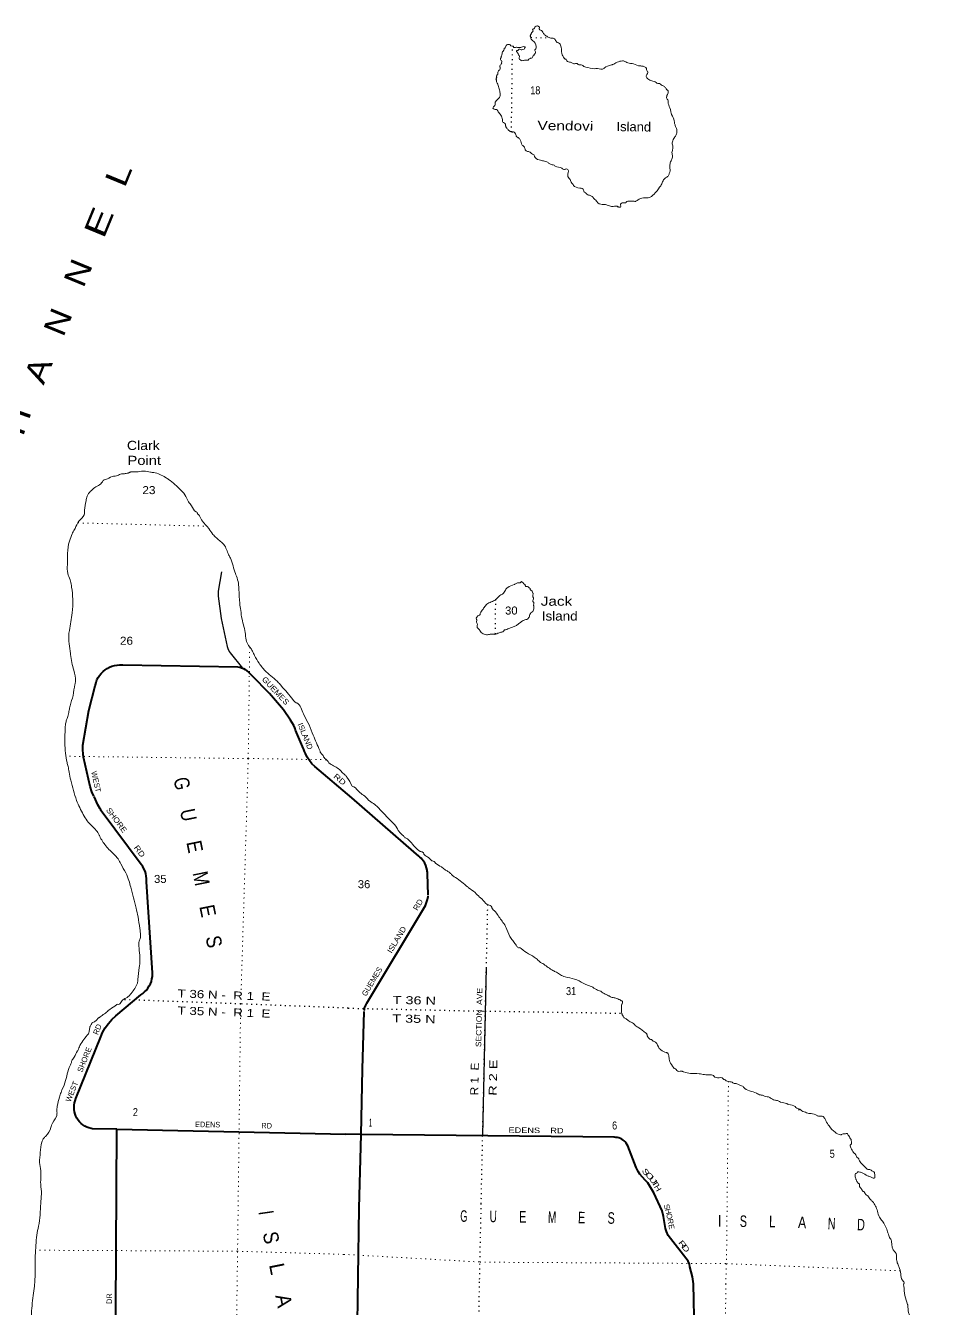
# Model space of a CAD drawing. Header units: feet. Extents: x -489137 to -242534, y 368785 to 558127.
# Drawn here: x -404109 to -384260, y 385596 to 413667 of the extents above; entities that cross this region are included whole.
import ezdxf
from ezdxf.enums import TextEntityAlignment as Align

# ---------------------------------------------------------------- set-up
doc = ezdxf.new("R2010")
doc.units = ezdxf.units.FT
doc.header["$LTSCALE"] = 70
doc.linetypes.add('DOTTED', pattern=[1.5, 0.3, -1.2])
for name, color, linetype, lineweight in [('26', 7, 'Continuous', 40), ('27', 7, 'Continuous', 13), ('29', 7, 'Continuous', 25), ('39', 7, 'Continuous', 13), ('6', 7, 'DOTTED', 25), ('7', 7, 'DOTTED', 13)]:
    doc.layers.add(name, color=color, linetype=linetype, lineweight=lineweight)
for name, color, linetype in [('30', 7, 'Continuous'), ('41', 7, 'Continuous'), ('42', 7, 'Continuous')]:
    doc.layers.add(name, color=color, linetype=linetype)

msp = doc.modelspace()

# ---------------------------------------------------------------- linework, layer by layer
at = {"layer": '26'}
for p, q in [((-396779.82, 389422.44), (-397104.88, 389429.71)), ((-391233.46, 389361.76), (-396775.42, 389421.36))]:
    msp.add_line(p, q, dxfattribs=at)
for points in [[(-402617.91, 396816.04), (-402661.94, 396914.3), (-402701.72, 397032.83), (-402844.93, 397670.44), (-402847.78, 397683.14), (-402852.86, 397720.44), (-402855.14, 397737.24), (-402861.14, 397835.71), (-402856.82, 397934.25), (-402729.72, 398690.56), (-402587.25, 399230.67), (-402583.67, 399250.3), (-402569.44, 399305.75), (-402549.5, 399359.4), (-402524.06, 399410.67), (-402493.4, 399459), (-402457.85, 399503.86), (-402417.81, 399544.76), (-402373.72, 399581.26), (-402326.05, 399612.94), (-402275.33, 399639.46), (-402222.11, 399660.54), (-402166.99, 399675.94), (-402110.55, 399685.5), (-402053.43, 399689.1), (-401996.24, 399686.71), (-401986.99, 399686.56), (-399472.11, 399646.03), (-399428.79, 399637.74), (-399386.57, 399624.96), (-399345.92, 399607.84), (-399307.28, 399586.56), (-399271.07, 399561.36), (-399237.7, 399532.51), (-399223.53, 399518.23)], [(-396973.34, 396784.97), (-397786.94, 397464.28), (-397848.95, 397527.04), (-397904.07, 397595.94), (-397951.69, 397670.23), (-397991.27, 397749.08), (-398007.72, 397791.48), (-398017.45, 397816.56), (-398028.87, 397841.48), (-398034.03, 397852.74), (-398204.82, 398264.68), (-398214.99, 398289.23), (-398225.31, 398314.68), (-398244.17, 398359.9), (-398278.26, 398422.3), (-398318.67, 398480.79), (-398468.39, 398703.23), (-398779.49, 399063.49), (-399160.72, 399455.21), (-399219.67, 399517.7)], [(-402114.41, 389535.08), (-402646.54, 389545.87), (-402677.23, 389551.38), (-402724.82, 389564.19), (-402770.81, 389581.91), (-402814.7, 389604.34), (-402856.01, 389631.24), (-402894.28, 389662.3), (-402929.09, 389697.2), (-402960.06, 389735.54), (-402986.86, 389776.91), (-403009.18, 389820.85), (-403026.79, 389866.89), (-403039.49, 389914.51), (-403047.14, 389963.21), (-403049.66, 390012.43), (-403047.03, 390061.65), (-403039.26, 390110.32), (-403026.44, 390157.92), (-403008.72, 390203.91), (-402466.88, 391553.81), (-402425.79, 391646.42), (-402367.79, 391748.89), (-402299.39, 391844.75), (-402221.34, 391932.93), (-402134.51, 392012.46), (-401593.65, 392474.55), (-401550.36, 392503.28), (-401507.68, 392538.32), (-401468.9, 392577.64), (-401434.44, 392620.79), (-401404.68, 392667.31), (-401379.95, 392716.68), (-401360.51, 392768.37), (-401346.58, 392821.81), (-401338.31, 392876.41), (-401336.94, 392906.57), (-401335.8, 392931.57), (-401337.39, 392956.57), (-401464.01, 394942.23), (-401465.6, 394967.23), (-401465.63, 394992.23), (-401465.66, 395014.41), (-401471.1, 395069.79), (-401482.3, 395124.3), (-401499.14, 395177.33), (-401521.42, 395228.32), (-401548.92, 395276.7), (-401581.32, 395321.94), (-402435.92, 396469.15), (-402454.53, 396494.13), (-402466.72, 396519.15), (-402478.18, 396542.66), (-402527.96, 396626.69), (-402614.38, 396812.52)], [(-395307.29, 394651.16), (-395323.44, 395126.11), (-395324.34, 395152.58), (-395327.31, 395176.11), (-395330.44, 395200.85), (-395342.53, 395252.41), (-395359.94, 395302.43), (-395382.48, 395350.35), (-395409.92, 395395.66), (-395441.93, 395437.84), (-395462.87, 395460.14), (-395487.42, 395485.09), (-395512.48, 395506.6), (-395622.72, 395601.22), (-396973.34, 396784.97)], [(-396703.99, 392128.05), (-396701.76, 392154.8), (-396696.75, 392181.17), (-396689.01, 392206.87), (-396687.15, 392211.31), (-396671.66, 392247.04), (-396663.86, 392261.31), (-396646.21, 392293.62), (-395366.88, 394429.82), (-395340.59, 394492.82), (-395321.02, 394558.22), (-395308.4, 394625.31), (-395307.2, 394634.79)], [(-396775.42, 389421.36), (-396741.7, 390848.79), (-396706.1, 392108.29)], [(-402103.28, 381519.11), (-402104.73, 381518.89), (-402109.85, 381518.48), (-402114.98, 381518.61), (-402120.08, 381519.27), (-402125.07, 381520.46), (-402129.92, 381522.16), (-402134.56, 381524.36), (-402138.94, 381527.04), (-402143.02, 381530.16), (-402146.75, 381533.69), (-402150.1, 381537.59), (-402153.01, 381541.81), (-402155.45, 381546.29), (-402160.14, 381571.24), (-402160.01, 381596.29), (-402118.46, 389533.15), (-397104.88, 389429.71)], [(-396885.99, 381547.83), (-396885.78, 382039.82), (-396876.06, 382526.34), (-396856.05, 384804.21), (-396813.51, 387808.68), (-396775.42, 389421.36)], [(-389482.7, 385071.58), (-389502.57, 386150.76), (-389526.39, 386306.96), (-389582.77, 386524.64), (-389593.29, 386580.58), (-389621.61, 386648.93), (-390059.6, 387212.45), (-390096.24, 387296.1), (-390115.84, 387363.48), (-390160.77, 387629.34), (-390193.13, 387748.49), (-390374.23, 388142.24), (-390502.28, 388362.45), (-390559.93, 388424.09), (-390675.38, 388550.5), (-390714.53, 388611.72), (-390760.03, 388696.25), (-390940.36, 389167.83), (-390977.91, 389228.92), (-390996.08, 389258.47), (-391017.95, 389278.92), (-391040.22, 389296.62), (-391069.71, 389315.4), (-391101, 389331), (-391133.76, 389343.23), (-391167.61, 389351.98), (-391202.19, 389357.14), (-391237.12, 389358.66)]]:
    msp.add_lwpolyline(points, dxfattribs=at)
at = {"layer": '29'}
msp.add_line((-394037.97, 393070.73), (-394118.53, 389401.29), dxfattribs=at)
msp.add_lwpolyline([(-399825.48, 401726.97), (-399898.38, 401303.32), (-399902.11, 401193.45), (-399831.9, 400706.17), (-399705.86, 400091.68), (-399688.95, 400044.15), (-399657.38, 399980.81), (-399638.9, 399950.78), (-399366.06, 399618.93)], dxfattribs=at)
at = {"layer": '39'}
for points in [[(-393711.93, 412976.75), (-393704.06, 413003.26), (-393688.58, 413051.31), (-393689.91, 413075.6), (-393645.46, 413149.12), (-393642.86, 413169.26), (-393632.61, 413175.03), (-393602.79, 413230.78), (-393569.84, 413254.12), (-393543.51, 413257.44), (-393513.55, 413246.51), (-393503.93, 413230.08), (-393439.92, 413210.13), (-393438.3, 413195.94), (-393375.73, 413196.24), (-393355.63, 413193.67), (-393280.97, 413193.63), (-393244.33, 413204.74), (-393191.9, 413203.3), (-393184.13, 413192.98), (-393200.83, 413173.24), (-393197.02, 413165.05), (-393235.91, 413145.91), (-393272.37, 413140.86), (-393302.27, 413153.81), (-393322.55, 413150.32), (-393347.49, 413124.75), (-393377.8, 413123.56), (-393363.68, 413123.18), (-393374.05, 413113.36), (-393368.51, 413095.03), (-393360.73, 413084.7), (-393341.2, 413061.94), (-393332.03, 413029.36), (-393314.28, 413014.74), (-393319.74, 412964.37), (-393318.24, 412946.15), (-393290.81, 412917.11), (-393273, 412904.5), (-393200.13, 412912.59), (-393117.29, 412916.36), (-393088.2, 412945.88), (-393065.79, 412953.33), (-393020.35, 412990.47), (-393020.12, 412998.55), (-392985.15, 413021.82), (-392992.99, 413030.13), (-392982.51, 413043.98), (-392966.46, 413112.22), (-392971.76, 413138.63), (-392950.85, 413164.33), (-392943.89, 413196.46), (-392943.49, 413210.59), (-393024.41, 413346.16), (-393061.24, 413399.71), (-393056.8, 413413.73), (-393076.51, 413430.44), (-393066.15, 413440.26), (-393073.92, 413450.57), (-393056.82, 413484.45), (-393052.44, 413496.45), (-393015.99, 413572.22), (-393023.78, 413582.53), (-392994.98, 413601.94), (-392975.92, 413633.74)], [(-392975.92, 413633.74), (-392965.66, 413639.52), (-392924.54, 413666.67), (-392912.43, 413666.33), (-392892.92, 413647.4)], [(-392894.54, 413649.15), (-392880.88, 413643.55), (-392876.28, 413635.61)], [(-392872.97, 413634.95), (-392866.56, 413576.18), (-392830.54, 413565.08), (-392812.91, 413546.42), (-392791.76, 413509.46), (-392746.81, 413457.71), (-392681.41, 413415.51), (-392643.56, 413398.3), (-392555.07, 413387.78), (-392531.56, 413362.89), (-392482.8, 413302.95), (-392435.1, 413277.4), (-392409.86, 413242.35), (-392384.75, 413059.82), (-392331.15, 412957.33), (-392307.53, 412936.47), (-392287.65, 412925.82), (-392274.39, 412895.15), (-392192.46, 412866.63), (-392138.77, 412838.88), (-392064.1, 412838.84), (-392038, 412834.09), (-392026.31, 412819.62), (-391941.91, 412807.19), (-391904.39, 412777.87), (-391860.43, 412762.51), (-391671.75, 412727.01), (-391604.99, 412733.24), (-391463.84, 412729.36), (-391455.49, 412739.23), (-391294.09, 412809.52), (-391273.69, 412817.05), (-391175.36, 412868.88), (-391055.54, 412895.88), (-391033.36, 412895.27), (-390983.52, 412873.69), (-390941.69, 412854.36), (-390817.25, 412830.73), (-390669.18, 412786.23), (-390640.96, 412785.45), (-390533.61, 412727.94), (-390526.75, 412685.33), (-390509.28, 412660.6), (-390503.3, 412658.41), (-390510.43, 412620.22), (-390540.6, 412552.36), (-390527.12, 412529.77), (-390519.28, 412521.47), (-390440.11, 412466.76), (-390342.06, 412437.78), (-390262.43, 412399.23), (-390246.24, 412400.8), (-390212.7, 412373.61), (-390168.86, 412354.21), (-390117.58, 412312.4), (-390084.62, 412265.01), (-390072.69, 412258.63), (-390057.75, 412215.79), (-390062.82, 412179.56), (-390086.2, 412137.78), (-390088.79, 412117.65), (-390090.97, 412111.65), (-390095.18, 412105.7), (-390068.66, 412044.36), (-390054.71, 411967.2), (-390008.01, 411834.59), (-389995.96, 411761.52), (-389935.38, 411620.44), (-389908.62, 411496.46), (-389884.13, 411435.18), (-389866.08, 411359.93), (-389880.4, 411281.54), (-389920.38, 411224.05), (-389963.5, 411126.24), (-389968.85, 411079.92), (-389957.84, 411041.23), (-389957.59, 410978.6), (-389967.14, 410926.32), (-389971.46, 410916.35), (-389976.18, 410892.23), (-389967.3, 410849.56), (-389969.47, 410772.84), (-390004.13, 410688.95), (-390022.72, 410602.59), (-390017.8, 410491.33), (-390033.51, 410435.2), (-390061.44, 410375.36), (-390116.86, 410342.54), (-390171.28, 410273.33), (-390208.07, 410185.45), (-390260.54, 410114.17), (-390266.99, 410100.2), (-390340.19, 410009.29), (-390451.75, 409917.41), (-390496.52, 409904.51), (-390631.95, 409896.12), (-390715.64, 409862.06)], [(-393702.99, 412864.05), (-393699.2, 412889.98), (-393726.05, 412939.21), (-393722.02, 412948.89)], [(-393710.34, 412977.65), (-393717.09, 412963.97), (-393722.7, 412950.31)], [(-393811.3, 412476.63), (-393823.71, 412483.28), (-393815.13, 412501.22), (-393822.85, 412513.56), (-393808.22, 412531.33), (-393815.71, 412551.75), (-393805.06, 412571.66), (-393808.81, 412581.86), (-393786.06, 412601.44), (-393782.61, 412651.85), (-393740.75, 412705.25), (-393735.23, 412757.62), (-393740.77, 412775.96), (-393731.95, 412801.98), (-393709.09, 412825.6), (-393706.8, 412836.48)], [(-393702.91, 412864.04), (-393699.42, 412849.29), (-393703.89, 412833.35)], [(-393732.03, 412149.04), (-393742.74, 412237.62), (-393770.53, 412334.08), (-393783.3, 412386.28), (-393809.74, 412440.69), (-393813.34, 412477.04)], [(-393615.5, 411515.93), (-393624.77, 411526.21), (-393679.91, 411574.2), (-393679.29, 411596.4), (-393686.15, 411639.02), (-393733.93, 411733.27), (-393784.42, 411803.36), (-393790.07, 411817.66), (-393885.94, 411852.62), (-393887.15, 411880.94), (-393839.23, 411934.17), (-393843.91, 411982.78), (-393833.2, 412004.71), (-393772.9, 412067.7), (-393732.65, 412135.29), (-393732.37, 412145.38), (-393731.6, 412153.53)], [(-393624.77, 411526.21), (-393612.57, 411491.66), (-393613.62, 411474.61), (-393607.86, 411459.87), (-393604.38, 411446.24), (-393597.49, 411433.78)], [(-393483.75, 411345.19), (-393488.97, 411346.55), (-393496.98, 411348.8), (-393556.33, 411390.84), (-393596.21, 411435.04)], [(-393379.43, 411248.64), (-393380.81, 411268.94), (-393429.27, 411338.96), (-393445.12, 411349.5), (-393459.52, 411339.8), (-393479.56, 411345.01)], [(-393381.7, 411249.7), (-393372.55, 411237.24), (-393339.47, 411214.69), (-393340.59, 411212.41)], [(-390715.64, 409862.06), (-390765.07, 409827.06), (-390779.35, 409821.39), (-390799.34, 409828.01), (-390892.21, 409826.52), (-390973.37, 409810.58), (-390975.56, 409804.58), (-391038.35, 409796.21), (-391089.27, 409779.43), (-391100.33, 409745.39), (-391093.24, 409710.85), (-391117.83, 409697.39), (-391147.91, 409704.28), (-391166.05, 409704.78), (-391172.1, 409704.95), (-391167.78, 409714.93), (-391203.91, 409721.98), (-391296.89, 409716.47), (-391391.02, 409741.29), (-391459.12, 409759.33), (-391503.59, 409756.52), (-391563.67, 409772.31), (-391613, 409812.06), (-391638.13, 409851.14), (-391679.62, 409882.59), (-391697.08, 409907.31), (-391706.81, 409919.7), (-391762.35, 409953.56), (-391834.2, 409981.81), (-391881.45, 410023.51), (-391893.49, 410025.87), (-391906.24, 410074.7), (-391987.76, 410117.36), (-392129.37, 410175.81), (-392150.58, 410210.75), (-392168.39, 410223.36), (-392191.04, 410278.53), (-392249.01, 410369.02), (-392254.15, 410401.49), (-392248.81, 410447.81), (-392246.39, 410461.89), (-392239.37, 410496.03), (-392284.66, 410535.67), (-392311.16, 410526.3), (-392371.36, 410538.06), (-392383.17, 410548.48), (-392527.21, 410592.87), (-392554.81, 410615.85), (-392594.84, 410627.06), (-392660.65, 410655.13), (-392712.15, 410688.88), (-392760.15, 410704.35), (-392848.41, 410722.94), (-392967.67, 410786.84), (-393016.08, 410858.89), (-393028.18, 410859.22), (-393065.57, 410892.58), (-393131.43, 410918.63), (-393182.94, 410952.38), (-393190.09, 410984.9), (-393223.05, 411032.27), (-393252.61, 411057.33), (-393291.81, 411169.53), (-393338.38, 411220.16)], [(-401891.13, 403880.68), (-401929.58, 403871.12), (-402016.45, 403866.54), (-402059.09, 403851.12), (-402093.72, 403831.54), (-402217.25, 403807.4), (-402359.62, 403741.22), (-402416.52, 403717.98), (-402431.06, 403692.01), (-402623.17, 403545.98), (-402631.37, 403538.05), (-402688.75, 403484.55), (-402767.2, 403376.95), (-402789.35, 403283.21)], [(-401891.13, 403880.68), (-401869.41, 403882.66), (-401857.33, 403888.77), (-401847.25, 403888.83), (-401843.24, 403892.88), (-401832.22, 403899.73)], [(-401832.22, 403899.73), (-401807.88, 403907.39), (-401680.67, 403909.28), (-401619.97, 403918.34), (-401442.34, 403917.35), (-401382, 403904.23), (-401307.46, 403894.9), (-401050.8, 403787.69), (-400982.87, 403744.18), (-400843.34, 403634.91), (-400710.17, 403505.57), (-400603.29, 403374.67), (-400546.64, 403256.72), (-400481.52, 403164.84), (-400382.66, 403036.1), (-400356.72, 403017.5), (-400353.05, 402995.25), (-400329.15, 402974.67), (-400266.4, 402860.66), (-400252.6, 402840.25), (-400101.96, 402668.26), (-400013.14, 402543.71), (-399979.45, 402504.81), (-399804.3, 402350.57), (-399776.47, 402323.88), (-399671.15, 402096.17), (-399631.97, 402022.9), (-399522.37, 401684.18), (-399499.07, 401627.31), (-399457.14, 401473.29), (-399448.56, 401380.36), (-399445.24, 401335.93), (-399427.86, 401037.11), (-399406.15, 400881.42), (-399376.92, 400691.32), (-399301.57, 400357.22), (-399279.9, 400199.51), (-399173.41, 400035.02)], [(-402788.93, 403273.52), (-402820.12, 403075.68), (-402831.65, 402970.72), (-402945.85, 402828.9), (-403027.71, 402673.14), (-403083.51, 402576.75)], [(-403083.51, 402576.75), (-403089.26, 402557.38), (-403152.43, 402395.06), (-403193.08, 402127.47), (-403197.11, 401877.41), (-403190.04, 401689.69), (-403137.83, 401547.62), (-403109.51, 401426.11), (-403104.07, 401387.7), (-403078.06, 401123.02), (-403092.96, 400824.73), (-403153.66, 400440.49), (-403167.63, 400325.75), (-403161.47, 400206.64), (-403134.68, 399990.36), (-403125.82, 399913.56), (-403056.65, 399571.51), (-403018.14, 399330.82), (-403033.41, 399260.48), (-403071.58, 399021.09), (-403137.78, 398796.3), (-403157.57, 398695.77), (-403168.44, 398647.55), (-403192.45, 398534.99), (-403219.76, 398468.89), (-403239.42, 398376.44), (-403247.98, 398221.28), (-403255.81, 397985.4), (-403237.22, 397761.2), (-403204.28, 397550.87), (-403179.35, 397469.77), (-403161.18, 397344.4), (-403121.67, 397166.23), (-402995.57, 396724.39), (-402849.17, 396415.33), (-402766.56, 396280.8), (-402653.42, 396161.91), (-402499.15, 395965.66), (-402489.42, 395943.31), (-402357.57, 395733.33), (-402264.41, 395626.87), (-402145.16, 395511.9), (-402089.73, 395444.41), (-402028.9, 395336.47), (-401919.05, 395138.96), (-401851.13, 394970.41), (-401811.05, 394826.52), (-401693.29, 394368.69), (-401651.93, 394180.41), (-401613.69, 393923.6), (-401597.9, 393776.09), (-401609.46, 393685.52), (-401626.25, 393645.47), (-401634.12, 393532.65), (-401624.97, 393474.01), (-401623.42, 393445.74), (-401610.69, 393233.74), (-401625.44, 393070.61), (-401653.91, 392806.87), (-401665.27, 392728.4), (-401677.87, 392698.35), (-401820.64, 392480.92), (-401840.85, 392456.97)], [(-393268.47, 401510.05), (-393195.58, 401447.44), (-393182.1, 401424.85), (-393180.54, 401408.64), (-393160.61, 401400.01), (-393148.4, 401403.72), (-393074.94, 401361.29), (-393066.99, 401357.02), (-393075.05, 401357.25), (-393059.95, 401320.47), (-393022.62, 401285.09), (-393019.38, 401256.72), (-393013.39, 401254.54), (-393020.92, 401202.22), (-393004.15, 401153.28), (-393014.39, 401076.79), (-392999, 401050.11), (-393000.48, 400997.62), (-392998.87, 400983.43), (-393001.44, 400892.6), (-393018.53, 400858.73), (-393059.83, 400825.52), (-393094.26, 400749.71), (-393134.22, 400692.22), (-393209.5, 400670.05), (-393283.58, 400619.57), (-393482.46, 400507.88), (-393564.02, 400477.81), (-393615.1, 400454.97), (-393637.33, 400453.57), (-393645.75, 400441.68), (-393717.5, 400401.24), (-393788.76, 400378.96), (-393798.96, 400375.2), (-393809.32, 400365.39), (-393849.92, 400356.4), (-393930.52, 400360.64), (-394007.53, 400348.62), (-394101.78, 400369.4), (-394178.52, 400438.18), (-394197.71, 400473.05), (-394235.11, 400506.41), (-394231.15, 400574.99), (-394247.58, 400636.04), (-394242.47, 400674.29), (-394252.26, 400684.66), (-394189.21, 400773.82), (-394183.1, 400775.67), (-394167.9, 400813.64), (-394106.69, 400908.93), (-394056.2, 400982.27), (-393979.82, 401042.79), (-393875.68, 401086.39), (-393828.4, 401117.41), (-393784.8, 401160.65), (-393718.63, 401217.41), (-393681.77, 401236.6), (-393616.7, 401325.71), (-393593.56, 401359.42), (-393566.71, 401380.9), (-393423.64, 401445.64), (-393411.37, 401451.37), (-393349.91, 401484.02), (-393297.38, 401486.61), (-393268.03, 401511.14)], [(-399172.8, 400033.62), (-399149.16, 399987.26), (-399102.26, 399891.67), (-399004.03, 399724.6), (-398847.61, 399536.38), (-398576.95, 399297.82), (-398513.5, 399226.15), (-398265.99, 398929.48), (-398190.37, 398861.64), (-398182.34, 398859.48), (-398156.36, 398842.91), (-398017.29, 398580.35), (-397909.56, 398376.82), (-397820.39, 398149.4), (-397678.42, 397816.2), (-397647.14, 397753.14), (-397619.35, 397724.42), (-397564.15, 397642.81), (-397540.2, 397626.27), (-397496.64, 397573.09), (-397401.06, 397492.8), (-397205.42, 397358.38), (-397195.56, 397344.09), (-397185.63, 397333.84), (-397119.89, 397280.28), (-397082.29, 397233.26), (-396969.69, 397036.08)], [(-396969.69, 397036.08), (-396932.44, 397021.24), (-396802.68, 396900.5), (-396690.11, 396814.58), (-396615.55, 396739.8), (-396588.06, 396712.79), (-396475.25, 396634.94), (-396388.72, 396555.78), (-396110.36, 396267.32), (-395989.31, 396124.61), (-395948.96, 396052.79), (-395849, 395949.04), (-395806.33, 395905.83)], [(-395806.33, 395905.83), (-395774, 395891.52), (-395727.78, 395855.74)], [(-395727.78, 395855.74), (-395727.01, 395853.31), (-395721.78, 395847.1), (-395713.44, 395842.98), (-395702.31, 395829.73)], [(-395706.65, 395834.12), (-395702.31, 395829.73), (-395590.87, 395703.42), (-395480.48, 395611.5), (-395466.54, 395605.06), (-395438.45, 395600.43)], [(-395401.16, 395560.58), (-395417.83, 395588.81), (-395438.68, 395598.05)], [(-395401.16, 395560.58), (-395401, 395553.55), (-395399.94, 395548.35), (-395397.84, 395545.24), (-395396.79, 395542.13), (-395388.49, 395537.97)], [(-395388.49, 395537.97), (-395368.83, 395519.67), (-395299.52, 395473.33), (-395240.59, 395417.16), (-395214.83, 395400.29), (-395178.77, 395391.22), (-395143.5, 395353.88), (-395016.7, 395271.61), (-394943.71, 395213.03), (-394874.23, 395172.73), (-394816.97, 395128.74), (-394769.94, 395078.96), (-394708.59, 395036.87), (-394443.98, 394833.63), (-394424.27, 394816.93), (-394282.02, 394709.98), (-394183.91, 394612.34), (-394128.66, 394568.39), (-394014.93, 394452.14), (-393915.84, 394388.8), (-393914.28, 394372.59), (-393883.1, 394333.36), (-393723.44, 394128.97), (-393653.49, 394034.13), (-393584.57, 393902.94), (-393493.34, 393704.48), (-393423.1, 393619.72), (-393367.03, 393533.34), (-393319.44, 393503.74), (-393313.33, 393505.6), (-393273.53, 393486.32), (-393115.33, 393372.87), (-392944.81, 393267.17), (-392868.06, 393198.39), (-392778.89, 393141.4), (-392578.98, 393004.58), (-392503.4, 392966.13), (-392416.12, 392913.22), (-392312.49, 392867.95), (-392104.08, 392817.76), (-392004.36, 392776.63), (-391825.38, 392684.84), (-391707.63, 392639.17), (-391600.48, 392575.61), (-391556.47, 392562.27), (-391461.31, 392503.09), (-391361.82, 392453.88), (-391341.94, 392443.24), (-391302.13, 392423.96), (-391221.95, 392405.58), (-391137.39, 392374.75)], [(-401840.85, 392456.97), (-401891.27, 392417.2), (-401941.54, 392389.7), (-401983.77, 392366.27), (-402014.82, 392325.76), (-402045.83, 392281.22)], [(-402102.24, 392271.24), (-402156.16, 392227.18), (-402303.07, 392128.82), (-402382.95, 392057.56), (-402415.52, 392039.96), (-402500.96, 391970.62)], [(-402045.83, 392281.22), (-402048.84, 392277.18), (-402053.86, 392273.11), (-402055.86, 392270.08), (-402102.77, 392268.16)], [(-391137.28, 392373.91), (-391111.08, 392362.69), (-391093.99, 392353.69), (-391085.99, 392345.77)], [(-391085.89, 392351.58), (-391058.8, 392324.33), (-391057.82, 392287.94), (-391072.56, 392266.13), (-391079.69, 392227.94), (-391068.37, 392057.95), (-391066.58, 392049.82), (-391063.06, 392031.54), (-391055.06, 392029.3), (-391030.21, 391980.14), (-390978.66, 391948.42), (-390913.5, 391898.13), (-390818.1, 391847.03), (-390776.91, 391805.48), (-390699.71, 391752.86), (-390551.48, 391643.72), (-390527.98, 391618.83), (-390520.55, 391596.41), (-390505.62, 391553.58), (-390484.12, 391528.75), (-390432.57, 391497.03), (-390424.45, 391498.82), (-390387.12, 391463.45), (-390367.18, 391454.82), (-390333.42, 391435.71), (-390252.46, 391302.18), (-390219.05, 391270.95), (-390095.72, 391208.97)], [(-402736.17, 391619.44), (-402717.73, 391683.02), (-402702.3, 391770.61), (-402674.2, 391826.43), (-402651.69, 391866.33), (-402600.32, 391883.3)], [(-402505.54, 391976.29), (-402522.36, 391962.63), (-402547.03, 391934.81), (-402600.32, 391883.3)], [(-402736.17, 391619.44), (-402921.56, 391364.29), (-402965.69, 391256.12)], [(-402965.69, 391256.12), (-402975.95, 391246.22), (-403046.79, 391108.24), (-403100.53, 391030.49), (-403117.78, 390962.2), (-403134.47, 390928.19), (-403249.55, 390550.95), (-403335.7, 390340.63), (-403369.66, 390236.33), (-403417.21, 390041.48), (-403425.18, 389922.62), (-403423.63, 389894.36), (-403437.03, 389813.9), (-403543.09, 389620.06), (-403555.95, 389573.88), (-403665.95, 389386.15), (-403709.04, 389342.51), (-403754.89, 389252.51), (-403788.8, 389027.19), (-403804.48, 388805.6), (-403779.09, 388627.68), (-403776.81, 388518.73), (-403781.04, 388381.66), (-403766.29, 388169.63), (-403775.75, 387958.01), (-403778.49, 387913.69), (-403826.94, 387412.3), (-403866.34, 387221.36), (-403886.13, 386995.8), (-403897.83, 386770.11), (-403901.48, 386419.23), (-403916.7, 386100.82), (-403944.2, 385897.58), (-403981.64, 385452.5), (-404003.67, 385212.86), (-404025.57, 385106.34), (-404019.91, 385082.03), (-403987.1, 384988.71), (-403905.6, 384535.56), (-403882.13, 384363.73), (-403874.81, 384317.22), (-403846.23, 384086.82), (-403759.04, 383736.44), (-403713.6, 383550.12), (-403530.11, 383038.78), (-403495.67, 382921.22), (-403458.82, 382702.79), (-403407.27, 382520.4), (-403361.06, 382382.48), (-403264.17, 382257.81), (-403016.58, 381967.25), (-402851.52, 381815.22), (-402604.57, 381609.36), (-402305.76, 381366.33), (-402283.79, 381351.84), (-402145.97, 381262.79), (-401881.88, 381119.17), (-401625.82, 380977.7), (-401515.56, 380931.47), (-401329.16, 380851.68), (-401062.07, 380768.51), (-400893.21, 380727.33), (-400774.85, 380682.98), (-400399.85, 380658.49), (-400357.45, 380659.79), (-400135.93, 380629.83), (-399924.01, 380630.27), (-399821.03, 380632.56), (-399794.58, 380646.24), (-399697.47, 380660.72), (-399564.15, 380668.55), (-399531.79, 380672.03), (-399410.47, 380686.12), (-399255.02, 380689.53), (-399204.21, 380710.86), (-399135.35, 380725.83), (-399114.94, 380739.61), (-399059.97, 380768.92), (-398936.41, 380797.08), (-398830.71, 380843.7), (-398658.33, 380895.24), (-398558.41, 380958.08), (-398205.09, 381091.25), (-398156.41, 381106.57), (-398093.23, 381143.82), (-397819.51, 381221.87), (-397811.34, 381227.78), (-397750.13, 381269.1), (-397672.94, 381300.05), (-397480.39, 381382.85)], [(-390095.72, 391208.97), (-390075.72, 391202.36), (-390048.54, 391165.25), (-390037.17, 391067.98), (-390020.68, 391008.94), (-389941.56, 390881.51), (-389904.07, 390852.2), (-389897.96, 390854.05), (-389868.69, 390818.9), (-389826.87, 390799.57), (-389768.17, 390806.03), (-389742.26, 390795.21), (-389718.3, 390786.47), (-389569.97, 390752.08), (-389382.42, 390748.93), (-389263.94, 390729.49), (-389157.14, 390724.53), (-389068.84, 390707.95), (-389057.2, 390691.46), (-388943.03, 390662.06), (-388880.65, 390656.3), (-388841.19, 390624.9), (-388813.25, 390614.04), (-388791.59, 390595.25), (-388679.38, 390567.92), (-388611.64, 390537.77), (-388535.37, 390523.54), (-388477.88, 390487.61), (-388429.85, 390474.17), (-388412.21, 390455.51), (-388123.5, 390320.27), (-388039.79, 390283.63), (-388007.6, 390280.71), (-387951.84, 390254.93), (-387835.59, 390227.48), (-387825.74, 390219.13), (-387728.22, 390172), (-387650.06, 390153.68), (-387598.32, 390128.01), (-387466.07, 390096.09), (-387448.21, 390085.49), (-387418.26, 390074.56), (-387282.37, 390028.39), (-387241.02, 389992.91), (-387205.13, 389977.78), (-387201.44, 389965.55), (-387199.7, 389955.41), (-387193.66, 389955.24), (-387193.26, 389969.37), (-387151.44, 389950.04), (-387133.75, 389933.38), (-387083.8, 389915.85), (-386979.95, 389878.64), (-386933.59, 389877.36), (-386801.73, 389831.3), (-386791.82, 389824.96), (-386687.05, 389820.05), (-386633.99, 389770.11), (-386607.31, 389714.83), (-386539.78, 389605.91), (-386408.54, 389466.94), (-386289.08, 389411.12), (-386274.96, 389410.73), (-386254.35, 389426.32), (-386201.76, 389430.93), (-386135.12, 389433.12), (-386121.81, 389404.48), (-386104.07, 389389.85), (-386085.16, 389344.89), (-386057.97, 389307.78), (-386058.48, 389289.61), (-386045.97, 389232.7), (-386050.53, 389214.65), (-386075.52, 389187.06), (-386074.53, 389150.67), (-386045.67, 389101.4), (-385985.86, 389004.81), (-385971.97, 388996.35), (-385941.27, 388940.96), (-385921.85, 388914.16), (-385900.07, 388899.42), (-385886.77, 388870.77), (-385734.5, 388690.82), (-385679.14, 388650.92), (-385671.01, 388652.72), (-385646.72, 388656.09), (-385593.42, 388614.22), (-385561.45, 388603.23), (-385539.78, 388513.75), (-385536.95, 388471.26), (-385631.25, 388490.02), (-385699.05, 388518.15), (-385812.29, 388579.86), (-385888.33, 388602.16), (-385912.57, 388600.81), (-385933.42, 388577.15), (-385958.01, 388563.69)], [(-385958.01, 388563.69), (-385971.37, 388519.62), (-385964.68, 388470.95), (-385951.36, 388442.31), (-385947.74, 388428.06), (-385907.17, 388364.32), (-385893.46, 388349.8), (-385885.51, 388345.55), (-385877.16, 388284.71), (-385877.21, 388282.69)], [(-385875.31, 388284.45), (-385840.11, 388239.25), (-385791.48, 388175.29), (-385773.63, 388164.7), (-385752.49, 388127.76), (-385693.44, 388075.62), (-385629.19, 387993.05), (-385588.01, 387951.52), (-385524.17, 387854.82), (-385478.94, 387742.47), (-385440.27, 387612.12), (-385372.23, 387521.36), (-385278.25, 387349.09), (-385243.1, 387237.02), (-385205.35, 387145.08), (-385180.17, 387108.03), (-385174.99, 387077.59), (-385102.72, 386851.37), (-385092.87, 386843.02), (-385064.39, 386708.92), (-385046.92, 386613.5), (-385012.98, 386529.75), (-384973.16, 386369.06), (-384932.7, 386230.59), (-384898.13, 386169.04), (-384906.65, 386153.12), (-384906, 386104.63), (-384881.66, 385895.9), (-384822.59, 385702.37), (-384819.14, 385682.07), (-384801.37, 385526.05), (-384775.2, 385452.61), (-384755.67, 385359.15), (-384704.08, 385186.04), (-384685.12, 385072.39), (-384677.38, 384989.37), (-384688.94, 384866.47), (-384738.33, 384690.09), (-384774.02, 384569.88), (-384814.78, 384484.14), (-384829.11, 384405.77), (-384849.14, 384339.67), (-384879.14, 384277.87), (-384886.5, 384231.63), (-384906.13, 384179.64), (-384931.24, 384148.02), (-384939.12, 384083.6), (-384973.38, 384013.86), (-385028.08, 383934.57), (-385064.41, 383862.85), (-385091, 383778.76), (-385120.37, 383739.17), (-385158.14, 383687.7), (-385207.3, 383519.38), (-385203.78, 383430.41), (-385202.33, 383410.17), (-385179.57, 383359.05), (-385097.36, 383269.93), (-385025.94, 383227.55), (-385017.93, 383225.31), (-384932, 383196.68), (-384772.97, 383184.2), (-384711.22, 383156.24), (-384545.85, 383082.99), (-384488.77, 383032.93), (-384467.51, 383000.03), (-384414.51, 382948.07), (-384374.18, 382876.26), (-384381.32, 382838.08), (-384359.7, 382746.58), (-384341.03, 382693.55), (-384265.67, 382576.33), (-384259.56, 382570.79)]]:
    msp.add_spline(points, degree=3, dxfattribs=at)
at = {"layer": '6'}
for p, q in [((-393485.16, 411339.15), (-393462.51, 413210.77)), ((-393838.04, 400370.57), (-393828.17, 401125.48)), ((-394054.78, 392116.05), (-394003.02, 394442.43)), ((-399407.31, 392275.24), (-401981.94, 392366.66)), ((-397055.64, 392182.45), (-399409.44, 392274.17)), ((-397055.64, 392182.45), (-394060.82, 392116.22)), ((-394060.76, 392118.24), (-391070.94, 392071.72)), ((-394180.87, 386258.27), (-394173.61, 386631.05)), ((-394249.87, 382713.59), (-394180.87, 386258.27))]:
    msp.add_line(p, q, dxfattribs=at)
msp.add_lwpolyline([(-394173.61, 386631.05), (-394146.47, 387905.4), (-394056.84, 392114.08)], dxfattribs=at)
at = {"layer": '7'}
for p, q in [((-393059.9, 413407.79), (-392661.34, 413396.97)), ((-402964.73, 402793.04), (-400147.78, 402721.94)), ((-399241.55, 397639.73), (-399209.25, 400093.96)), ((-399242.62, 397639.73), (-403228.17, 397690.68)), ((-399406, 392268.64), (-399240.48, 397639.74)), ((-399240.49, 397641.87), (-397530.4, 397615.05)), ((-399407.79, 392282.79), (-399474.87, 386864.69)), ((-388740.14, 390581.79), (-388782.85, 386615.38)), ((-399478.07, 386866.8), (-403892.48, 386888.72)), ((-399475.25, 386856.38), (-399560.97, 380668.89)), ((-397151.95, 386797.92), (-399478.07, 386866.8)), ((-397151.95, 386797.92), (-394171.59, 386631)), ((-394175.74, 386627.07), (-388785.86, 386595.57)), ((-388790.01, 386591.64), (-388795.04, 386155.9)), ((-388779.82, 386595.4), (-384990.23, 386438.12)), ((-388795.04, 386155.9), (-388817.72, 384479.35))]:
    msp.add_line(p, q, dxfattribs=at)

# ---------------------------------------------------------------- texts
at = {"layer": '27'}
for s, height, rotation, width, p in [('GUEMES', 121.1, 313.222, 1.1, (-398952.66, 399363.37)), ('ISLAND', 121.1, 292.518, 1.05, (-398167.67, 398389.49)), ('RD', 121.1, 320.14, 1.25, (-397389.78, 397231.73)), ('SHORE', 121.1, 306.684, 1.1, (-402357.44, 396511.14)), ('RD', 121.1, 306.683, 1.2, (-401750.34, 395690.45)), ('RD', 121.1, 59.083, 1.1, (-395542.09, 394302.78)), ('ISLAND', 121.1, 59.083, 1.1, (-396107.94, 393372.18)), ('EDENS', 121.1, 359.169, 0.95, (-400403.1, 389581.65)), ('RD', 121.1, 359.168, 0.8, (-398957.14, 389552.64)), ('EDENS    RD', 120, 359.384, 1.25, (-393550.49, 389456.68)), ('DR', 121.1, 89.7, 0.8, (-402220.44, 385712.05))]:
    msp.add_text(s, height=height, rotation=rotation, dxfattribs=dict(at, width=width)).set_placement(p)
for s, rotation, p in [('WEST', 282.658, (-402678.66, 397349.59)), ('GUEMES', 59.084, (-396662.79, 392430.84)), ('RD', 68.13, (-402528.42, 391588.1)), ('SHORE', 68.13, (-402874.18, 390767.25)), ('WEST', 68.13, (-403128.87, 390120.54))]:
    msp.add_text(s, height=121.1, rotation=rotation, dxfattribs=at).set_placement(p)
for s, rotation, width, p in [('S', 302.599, 1.4, (-390601.33, 388568.8)), ('O', 312.405, 1.5, (-390507.04, 388469.85)), ('U', 310.084, 1.5, (-390435.39, 388382.83)), ('T', 302.178, 1.6, (-390391.29, 388312.75)), ('H', 300.178, 1.2, (-390337.37, 388218.11)), ('S', 287.699, 1.05, (-390143.1, 387820.41)), ('H', 285.194, 0.85, (-390113.73, 387723.22)), ('O', 279.592, 0.8, (-390089.31, 387622.14)), ('R', 279.592, 0.8, (-390065.48, 387508.47)), ('E', 279.592, 0.9, (-390044.37, 387392.52)), ('R', 307.856, 1.45, (-389791.98, 386984.52)), ('D', 307.856, 1.45, (-389720.1, 386890.39))]:
    msp.add_text(s, height=120, rotation=rotation, dxfattribs=dict(at, width=width)).set_placement(p, align=Align.CENTER)
at = {"layer": '30', "width": 1.15}
msp.add_text('SECTION  AVE', height=120, rotation=88.742, dxfattribs=at).set_placement((-394148.5, 391329.68))
at = {"layer": '41'}
for s, height, rotation, width, p in [('L', 484.4, 67.645, 1.3, (-401945.16, 410103.18)), ('E', 484.4, 67.648, 1.45, (-402404.25, 408986.76)), ('N', 484.4, 67.646, 1.2, (-402845.89, 407912.66)), ('N', 484.4, 67.647, 1.2, (-403287.55, 406838.58)), ('A', 484.4, 67.647, 1.25, (-403717.59, 405792.75)), ('H', 484.3, 70.649, 1.25, (-404168.32, 404670.21))]:
    msp.add_text(s, height=height, rotation=rotation, dxfattribs=dict(at, width=width)).set_placement(p)
at = {"layer": '42'}
for s, height, rotation, width, p in [('Vendovi', 201.8, 359.308, 1.25, (-392916.79, 411385.11)), ('Island', 201.8, 359.307, 1.05, (-391189.15, 411361.45)), ('G', 327.9, 281.436, 0.8, (-400876.7, 397195.29)), ('U', 327.9, 281.435, 0.85, (-400737.22, 396505.9)), ('E', 327.9, 281.438, 0.9, (-400596.71, 395811.44)), ('M', 327.9, 281.437, 0.85, (-400460.31, 395137.24)), ('E', 327.9, 281.438, 0.9, (-400312.62, 394407.36)), ('S', 327.9, 281.438, 0.9, (-400176.22, 393733.18)), ('I', 327.9, 278.31, 0.75, (-399018.8, 387731.36)), ('G', 252.2, 359.24, 0.6, (-394605.91, 387510.75)), ('U', 252.2, 359.239, 0.65, (-393964.09, 387502.21)), ('E', 252.2, 359.239, 0.7, (-393318.27, 387493.65)), ('M', 252.2, 359.239, 0.65, (-392688.36, 387485.26)), ('E', 252.2, 359.238, 0.7, (-392032.17, 387477.05)), ('S', 252.2, 359.238, 0.7, (-391384.82, 387467.94)), ('S', 252.2, 359.236, 0.7, (-388493.68, 387397.91)), ('L', 252.2, 359.236, 0.75, (-387851.83, 387389.35)), ('A', 252.2, 357.851, 0.8, (-387222.15, 387372.56)), ('N', 252.2, 357.85, 0.7, (-386572.77, 387348.2)), ('D', 252.2, 357.85, 0.7, (-385931.34, 387324.11)), ('S', 327.9, 281.438, 0.9, (-398927.34, 387259.52))]:
    msp.add_text(s, height=height, rotation=rotation, dxfattribs=dict(at, width=width)).set_placement(p)
for s, width, p in [('Clark', 1.15, (-401894.43, 404388.25)), ('Point', 1.2, (-401880.81, 404060.96)), ('Jack', 1.25, (-392844, 400981.95)), ('Island', 1.1, (-392823, 400657.95))]:
    msp.add_text(s, height=200, dxfattribs=dict(at, width=width)).set_placement(p)
for s, height, rotation, p in [('I', 252.2, 359.236, (-388980.61, 387404.4)), ('L', 327.9, 281.438, (-398787.88, 386570.19)), ('A', 327.9, 281.436, (-398651.49, 385896.04))]:
    msp.add_text(s, height=height, rotation=rotation, dxfattribs=at).set_placement(p)
at = {"layer": '6'}
for s, rotation, width, p in [('T 36 N -  R 1  E', 357.966, 1.25, (-400791.15, 392418.21)), ('T 36 N', 358.73, 1.35, (-396085.38, 392276.79)), ('T 35 N -  R 1  E', 357.966, 1.25, (-400791.14, 392045.62)), ('T 35 N', 358.73, 1.35, (-396093.58, 391872.6)), ('R 2 E', 88.78, 1.35, (-393809.67, 390266.3)), ('R 1  E', 88.78, 1.1, (-394213.1, 390274.65))]:
    msp.add_text(s, height=175, rotation=rotation, dxfattribs=dict(at, width=width)).set_placement(p)
at = {"layer": '7'}
for s, width, p in [('18', 0.85, (-393074.34, 412166.92)), ('23', 1.1, (-401556.96, 403423.37)), ('30', 1.05, (-393624.28, 400790.05)), ('26', 1.1, (-402047.76, 400128.88)), ('35', 1.05, (-401301.33, 394920.34)), ('36', 1.05, (-396845.4, 394805.08)), ('31', 0.85, (-392292.11, 392468.18)), ('2', 0.85, (-401765.25, 389821.87)), ('1', 0.4, (-396598.84, 389590.54)), ('6', 0.85, (-391284.55, 389529.38)), ('5', 0.85, (-386525.48, 388910.22))]:
    msp.add_text(s, height=175, dxfattribs=dict(at, width=width)).set_placement(p)

doc.saveas('drawing.dxf')
